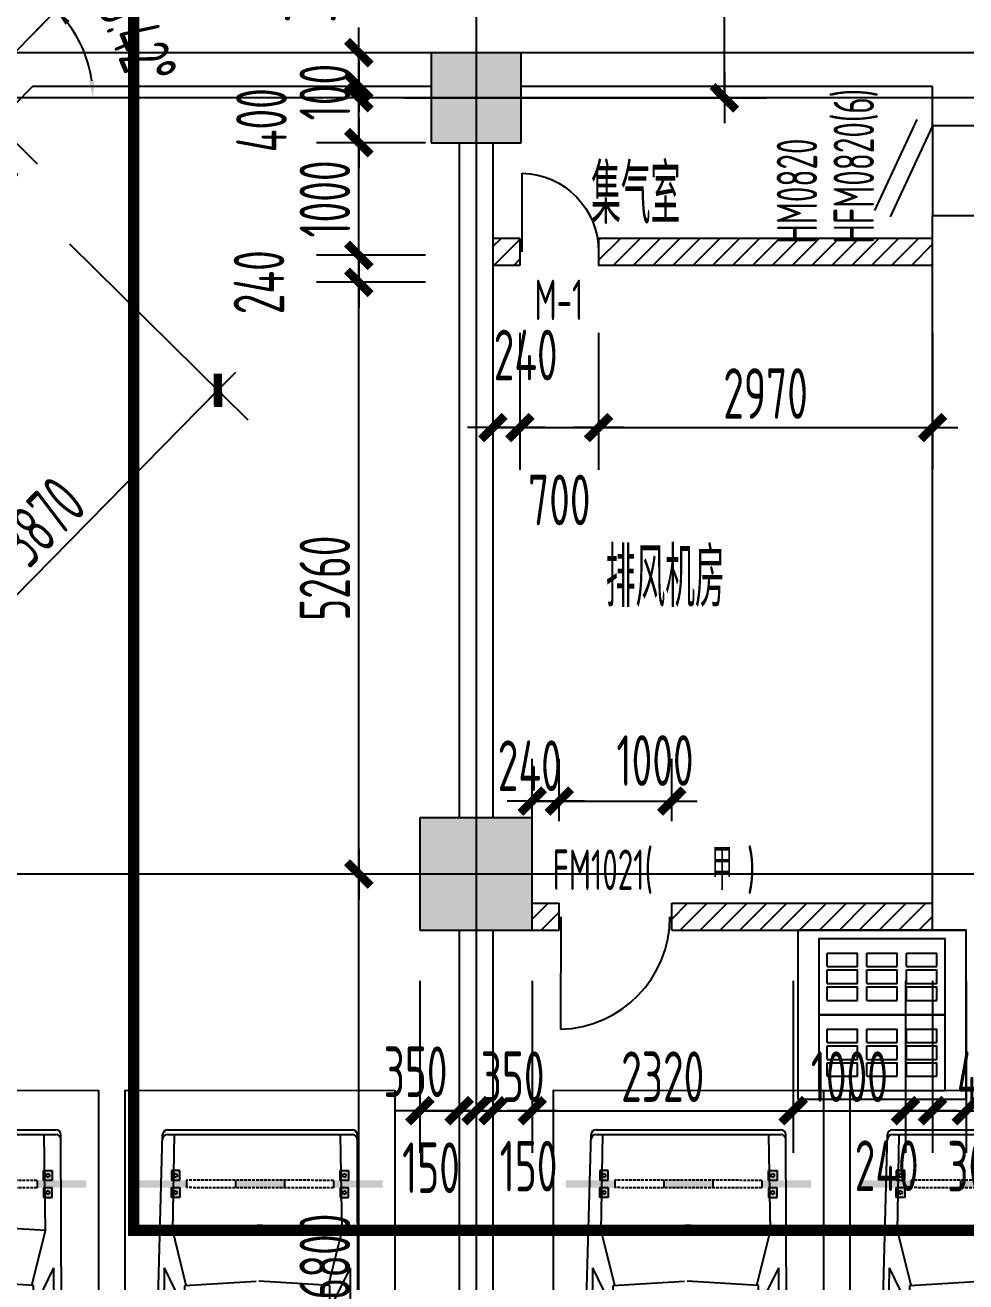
# Model space of a CAD drawing. Extents: x 1596194 to 1987057, y -212608 to 63160.
# Drawn here: x 1684019 to 1692386, y 20786 to 31955 of the extents above; entities that cross this region are included whole.
import ezdxf

# ---------------------------------------------------------------- set-up
doc = ezdxf.new("R2010")
doc.units = 0
doc.header["$LTSCALE"] = 100
doc.header["$MEASUREMENT"] = 0
doc.linetypes.add('DASH', pattern=[0.35, 0.25, -0.1])
doc.layers.get('0').update_dxf_attribs({"linetype": 'CONTINUOUS'})
doc.layers.get('DEFPOINTS').update_dxf_attribs({"linetype": 'CONTINUOUS'})
for name, color, linetype in [('BALCONY', 6, 'CONTINUOUS'), ('CAR', 8, 'CONTINUOUS'), ('COLUMN', 1, 'CONTINUOUS'), ('DCHJ', 1, 'CONTINUOUS'), ('DOTE', 251, 'CONTINUOUS'), ('HA', 150, 'CONTINUOUS'), ('PUB_DIM', 3, 'CONTINUOUS'), ('PUB_TEXT', 30, 'CONTINUOUS'), ('SOLID_HATCH', 40, 'CONTINUOUS'), ('WALL', 2, 'CONTINUOUS'), ('WINDOW', 4, 'CONTINUOUS'), ('图层2', 251, 'CONTINUOUS'), ('车位', 8, 'CONTINUOUS')]:
    doc.layers.add(name, color=color, linetype=linetype)
doc.styles.add('DIM', font='', dxfattribs={"width": 0.75})
doc.styles.add('DIM_FONT', font='SYSZ.shx', dxfattribs={"width": 0.7, "bigfont": 'SYFS.shx'})
doc.styles.get('DIM').set_extended_font_data('FangSong_GB2312')
doc.dimstyles.new('ANGL150', dxfattribs={"dimscale": 1.5, "dimtxt": 300, "dimasz": 100, "dimexe": 250, "dimexo": 300, "dimgap": 150, "dimtad": 1, "dimdec": 0, "dimzin": 0, "dimdsep": 46, "dimtxsty": 'DIM_FONT', "dimcen": 0.09, "dimclrt": 7, "dimazin": 2, "dimtfac": 1, "dimtdec": 0, "dimtix": 1, "dimtmove": 2, "dimatfit": 3, "dimfxl": 0, "dimtolj": 1, "dimtzin": 0, "dimarcsym": 0})
doc.dimstyles.new('DIMN150', dxfattribs={"dimscale": 1.5, "dimtxt": 300, "dimasz": 1, "dimexe": 250, "dimexo": 300, "dimgap": 30, "dimtad": 1, "dimdec": 0, "dimzin": 0, "dimdsep": 46, "dimtxsty": 'DIM_FONT', "dimblk": 'ARCHTICK', "dimcen": 0.09, "dimclrt": 7, "dimazin": 2, "dimtfac": 1, "dimtdec": 0, "dimtix": 1, "dimtmove": 2, "dimatfit": 3, "dimldrblk": 'DOT', "dimfxl": 0, "dimtolj": 1, "dimtzin": 0, "dimarcsym": 0})

# ---------------------------------------------------------------- blocks, each defined once
blk = doc.blocks.new('_archtick')
blk.add_line((-150, 0), (150, 0))
at = {"const_width": 50}
blk.add_lwpolyline([(-70, -70), (70, 70)], dxfattribs=at)
blk = doc.blocks.new('*D308')
at = {"layer": 'DEFPOINTS', "color": 0}
for p in [(1686934, 43060), (1690238, 43060), (1686934, 31310)]:
    blk.add_point(p, dxfattribs=at)
at = {"layer": 'PUB_DIM', "color": 0, "lineweight": -2}
for p, q in [((1687384, 43060), (1690613, 43060)), ((1690238, 31310), (1690238, 43060)), ((1687384, 31310), (1690613, 31310))]:
    blk.add_line(p, q, dxfattribs=at)
at = {"layer": 'PUB_DIM', "color": 0, "lineweight": -2, "xscale": 1.5, "yscale": 1.5, "zscale": 1.5}
for p, rotation in [((1690238, 43060), 90), ((1690238, 31310), 270)]:
    blk.add_blockref('_archtick', p, dxfattribs=dict(at, rotation=rotation))
at = {"layer": 'PUB_DIM', "color": 7, "insert": (1689936, 37185), "char_height": 450, "attachment_point": 5, "rotation": 90, "style": 'DIM_FONT'}
blk.add_mtext('\\A1;11750', dxfattribs=at)
blk = doc.blocks.new('_Dot')
at = {"color": 0, "linetype": 'ByBlock', "lineweight": -2}
blk.add_line((-0.5, 0), (-1, 0), dxfattribs=at)
at = {"color": 0, "linetype": 'ByBlock', "const_width": 0.5}
blk.add_lwpolyline([(-0.25, 0, 1), (0.25, 0, 1)], format="xyb", close=True, dxfattribs=at)
blk = doc.blocks.new('*D405')
at = {"layer": 'DEFPOINTS', "color": 0}
for p in [(1681886, 30496), (1682809, 30543), (1682331, 30058)]:
    blk.add_point(p, dxfattribs=at)
at = {"layer": 'PUB_DIM', "color": 0, "lineweight": -2}
for p, q in [((1682202, 30817), (1682627, 31249)), ((1682364, 30982), (1682809, 30543)), ((1682647, 30378), (1683073, 30810))]:
    blk.add_line(p, q, dxfattribs=at)
at = {"layer": 'PUB_DIM', "color": 0, "lineweight": -2, "xscale": 1.5, "yscale": 1.5, "zscale": 1.5}
for p, rotation in [((1682364, 30982), 135.4212850077234), ((1682809, 30543), 315.4212850077234)]:
    blk.add_blockref('_archtick', p, dxfattribs=dict(at, rotation=rotation))
at = {"layer": 'PUB_DIM', "color": 7, "insert": (1683620, 30650), "char_height": 450, "attachment_point": 5, "rotation": 315.4213, "style": 'DIM_FONT'}
blk.add_mtext('\\A1;625', dxfattribs=at)
blk = doc.blocks.new('*D489')
at = {"layer": 'DEFPOINTS', "color": 0}
for p in [(1688770, 25059), (1688530, 24429), (1688770, 24429)]:
    blk.add_point(p, dxfattribs=at)
at = {"layer": 'PUB_DIM', "color": 0, "lineweight": -2}
for p, q in [((1688530, 24879), (1688530, 25434)), ((1688770, 24879), (1688770, 25434)), ((1688530, 25059), (1688770, 25059))]:
    blk.add_line(p, q, dxfattribs=at)
at = {"layer": 'PUB_DIM', "color": 0, "lineweight": -2, "xscale": 1.5, "yscale": 1.5, "zscale": 1.5, "rotation": 180}
blk.add_blockref('_archtick', (1688530, 25059), dxfattribs=at)
at = {"layer": 'PUB_DIM', "color": 0, "lineweight": -2, "xscale": 1.5, "yscale": 1.5, "zscale": 1.5}
blk.add_blockref('_archtick', (1688770, 25059), dxfattribs=at)
at = {"layer": 'PUB_DIM', "color": 7, "insert": (1688507, 25373), "char_height": 450, "attachment_point": 5, "style": 'DIM_FONT'}
blk.add_mtext('\\A1;240', dxfattribs=at)
blk = doc.blocks.new('*D490')
at = {"layer": 'DEFPOINTS', "color": 0}
for p in [(1689770, 25059), (1688770, 24429), (1689770, 24429)]:
    blk.add_point(p, dxfattribs=at)
at = {"layer": 'PUB_DIM', "color": 0, "lineweight": -2}
for p, q in [((1688770, 24879), (1688770, 25434)), ((1689770, 24879), (1689770, 25434)), ((1688770, 25059), (1689770, 25059))]:
    blk.add_line(p, q, dxfattribs=at)
at = {"layer": 'PUB_DIM', "color": 0, "lineweight": -2, "xscale": 1.5, "yscale": 1.5, "zscale": 1.5, "rotation": 180}
blk.add_blockref('_archtick', (1688770, 25059), dxfattribs=at)
at = {"layer": 'PUB_DIM', "color": 0, "lineweight": -2, "xscale": 1.5, "yscale": 1.5, "zscale": 1.5}
blk.add_blockref('_archtick', (1689770, 25059), dxfattribs=at)
at = {"layer": 'PUB_DIM', "color": 7, "insert": (1689622, 25419), "char_height": 450, "attachment_point": 5, "style": 'DIM_FONT'}
blk.add_mtext('\\A1;1000', dxfattribs=at)
blk = doc.blocks.new('*D1440')
at = {"layer": 'DEFPOINTS', "color": 0}
for p in [(1684507, 32302), (1684584, 31595), (1683530, 31310), (1684922, 31310)]:
    blk.add_point(p, dxfattribs=at)
at = {"layer": 'PUB_DIM', "color": 0}
for p, q in [((1684191, 31981), (1684033, 31821)), ((1684472, 31310), (1684247, 31310))]:
    blk.add_line(p, q, dxfattribs=at)
blk.add_arc((1683530, 31310), 1092, 7.8771, 37.5442, dxfattribs=at)
for points in [[(1684377, 31959), (1684415, 31992), (1684297, 32088)], [(1684637, 31461), (1684587, 31458), (1684622, 31310)]]:
    blk.add_solid(points, dxfattribs=at)
at = {"layer": 'PUB_DIM', "color": 7, "insert": (1684982, 31918), "char_height": 450, "attachment_point": 5, "rotation": 292.7106, "style": 'DIM_FONT'}
blk.add_mtext('\\A1;45.42°', dxfattribs=at)
blk = doc.blocks.new('*D886')
at = {"layer": 'DEFPOINTS', "color": 0}
for p in [(1684093, 30327), (1685734, 28710), (1681377, 27570)]:
    blk.add_point(p, dxfattribs=at)
at = {"layer": 'PUB_DIM', "color": 0, "lineweight": -2}
for p, q in [((1684414, 30011), (1686001, 28446)), ((1683018, 25953), (1685734, 28710)), ((1681698, 27254), (1683285, 25690))]:
    blk.add_line(p, q, dxfattribs=at)
at = {"layer": 'PUB_DIM', "color": 0, "lineweight": -2, "xscale": 1.5, "yscale": 1.5, "zscale": 1.5}
for p, rotation in [((1685734, 28710), 45.42128489999242), ((1683018, 25953), 225.4212848999924)]:
    blk.add_blockref('_archtick', p, dxfattribs=dict(at, rotation=rotation))
at = {"layer": 'PUB_DIM', "color": 7, "insert": (1684161, 27544), "char_height": 450, "attachment_point": 5, "rotation": 45.4213, "style": 'DIM_FONT'}
blk.add_mtext('\\A1;3870', dxfattribs=at)
blk = doc.blocks.new('*D1015')
at = {"layer": 'DEFPOINTS', "color": 0}
for p in [(1692390, 23910), (1692790, 23910), (1692790, 22307)]:
    blk.add_point(p, dxfattribs=at)
at = {"layer": 'PUB_DIM', "color": 0, "lineweight": -2}
for p, q in [((1692390, 23460), (1692390, 21932)), ((1692790, 23460), (1692790, 21932)), ((1692390, 22307), (1692389, 22307)), ((1692390, 22307), (1692790, 22307)), ((1692790, 22307), (1692792, 22307))]:
    blk.add_line(p, q, dxfattribs=at)
at = {"layer": 'PUB_DIM', "color": 0, "lineweight": -2, "xscale": 1.5, "yscale": 1.5, "zscale": 1.5}
blk.add_blockref('_archtick', (1692390, 22307), dxfattribs=at)
at = {"layer": 'PUB_DIM', "color": 0, "lineweight": -2, "xscale": 1.5, "yscale": 1.5, "zscale": 1.5, "rotation": 180}
blk.add_blockref('_archtick', (1692790, 22307), dxfattribs=at)
at = {"layer": 'PUB_DIM', "color": 7, "insert": (1692590, 22609), "char_height": 450, "attachment_point": 5, "style": 'DIM_FONT'}
blk.add_mtext('\\A1;400', dxfattribs=at)
blk = doc.blocks.new('*D1016')
at = {"layer": 'DEFPOINTS', "color": 0}
for p in [(1692090, 23910), (1692390, 23910), (1692390, 22307)]:
    blk.add_point(p, dxfattribs=at)
at = {"layer": 'PUB_DIM', "color": 0, "lineweight": -2}
for p, q in [((1692090, 23460), (1692090, 21932)), ((1692390, 23460), (1692390, 21932)), ((1692090, 22307), (1692390, 22307))]:
    blk.add_line(p, q, dxfattribs=at)
at = {"layer": 'PUB_DIM', "color": 0, "lineweight": -2, "xscale": 1.5, "yscale": 1.5, "zscale": 1.5, "rotation": 180}
blk.add_blockref('_archtick', (1692090, 22307), dxfattribs=at)
at = {"layer": 'PUB_DIM', "color": 0, "lineweight": -2, "xscale": 1.5, "yscale": 1.5, "zscale": 1.5}
blk.add_blockref('_archtick', (1692390, 22307), dxfattribs=at)
at = {"layer": 'PUB_DIM', "color": 7, "insert": (1692500, 21813), "char_height": 450, "attachment_point": 5, "style": 'DIM_FONT'}
blk.add_mtext('\\A1;300', dxfattribs=at)
blk = doc.blocks.new('*D1017')
at = {"layer": 'DEFPOINTS', "color": 0}
for p in [(1691850, 23910), (1692090, 23910), (1692090, 22307)]:
    blk.add_point(p, dxfattribs=at)
at = {"layer": 'PUB_DIM', "color": 0, "lineweight": -2}
for p, q in [((1691850, 23460), (1691850, 21932)), ((1692090, 23460), (1692090, 21932)), ((1691850, 22307), (1692090, 22307))]:
    blk.add_line(p, q, dxfattribs=at)
at = {"layer": 'PUB_DIM', "color": 0, "lineweight": -2, "xscale": 1.5, "yscale": 1.5, "zscale": 1.5, "rotation": 180}
blk.add_blockref('_archtick', (1691850, 22307), dxfattribs=at)
at = {"layer": 'PUB_DIM', "color": 0, "lineweight": -2, "xscale": 1.5, "yscale": 1.5, "zscale": 1.5}
blk.add_blockref('_archtick', (1692090, 22307), dxfattribs=at)
at = {"layer": 'PUB_DIM', "color": 7, "insert": (1691682, 21818), "char_height": 450, "attachment_point": 5, "style": 'DIM_FONT'}
blk.add_mtext('\\A1;240', dxfattribs=at)
blk = doc.blocks.new('*D1018')
at = {"layer": 'DEFPOINTS', "color": 0}
for p in [(1690850, 23910), (1691850, 23910), (1691850, 22307)]:
    blk.add_point(p, dxfattribs=at)
at = {"layer": 'PUB_DIM', "color": 0, "lineweight": -2}
for p, q in [((1690850, 23460), (1690850, 21932)), ((1691850, 23460), (1691850, 21932)), ((1690850, 22307), (1690849, 22307)), ((1690850, 22307), (1691850, 22307)), ((1691850, 22307), (1691852, 22307))]:
    blk.add_line(p, q, dxfattribs=at)
at = {"layer": 'PUB_DIM', "color": 0, "lineweight": -2, "xscale": 1.5, "yscale": 1.5, "zscale": 1.5}
blk.add_blockref('_archtick', (1690850, 22307), dxfattribs=at)
at = {"layer": 'PUB_DIM', "color": 0, "lineweight": -2, "xscale": 1.5, "yscale": 1.5, "zscale": 1.5, "rotation": 180}
blk.add_blockref('_archtick', (1691850, 22307), dxfattribs=at)
at = {"layer": 'PUB_DIM', "color": 7, "insert": (1691350, 22609), "char_height": 450, "attachment_point": 5, "style": 'DIM_FONT'}
blk.add_mtext('\\A1;1000', dxfattribs=at)
blk = doc.blocks.new('*D1019')
at = {"layer": 'DEFPOINTS', "color": 0}
for p in [(1688530, 23910), (1690850, 23910), (1690850, 22307)]:
    blk.add_point(p, dxfattribs=at)
at = {"layer": 'PUB_DIM', "color": 0, "lineweight": -2}
for p, q in [((1688530, 23460), (1688530, 21932)), ((1690850, 23460), (1690850, 21932)), ((1688530, 22307), (1690850, 22307))]:
    blk.add_line(p, q, dxfattribs=at)
at = {"layer": 'PUB_DIM', "color": 0, "lineweight": -2, "xscale": 1.5, "yscale": 1.5, "zscale": 1.5, "rotation": 180}
blk.add_blockref('_archtick', (1688530, 22307), dxfattribs=at)
at = {"layer": 'PUB_DIM', "color": 0, "lineweight": -2, "xscale": 1.5, "yscale": 1.5, "zscale": 1.5}
blk.add_blockref('_archtick', (1690850, 22307), dxfattribs=at)
at = {"layer": 'PUB_DIM', "color": 7, "insert": (1689690, 22609), "char_height": 450, "attachment_point": 5, "style": 'DIM_FONT'}
blk.add_mtext('\\A1;2320', dxfattribs=at)
blk = doc.blocks.new('*D1020')
at = {"layer": 'DEFPOINTS', "color": 0}
for p in [(1688180, 23910), (1688530, 23910), (1688530, 22307)]:
    blk.add_point(p, dxfattribs=at)
at = {"layer": 'PUB_DIM', "color": 0, "lineweight": -2}
for p, q in [((1688180, 23460), (1688180, 21932)), ((1688530, 23460), (1688530, 21932)), ((1688180, 22307), (1688179, 22307)), ((1688180, 22307), (1688530, 22307)), ((1688530, 22307), (1688532, 22307))]:
    blk.add_line(p, q, dxfattribs=at)
at = {"layer": 'PUB_DIM', "color": 0, "lineweight": -2, "xscale": 1.5, "yscale": 1.5, "zscale": 1.5}
blk.add_blockref('_archtick', (1688180, 22307), dxfattribs=at)
at = {"layer": 'PUB_DIM', "color": 0, "lineweight": -2, "xscale": 1.5, "yscale": 1.5, "zscale": 1.5, "rotation": 180}
blk.add_blockref('_archtick', (1688530, 22307), dxfattribs=at)
at = {"layer": 'PUB_DIM', "color": 7, "insert": (1688355, 22609), "char_height": 450, "attachment_point": 5, "style": 'DIM_FONT'}
blk.add_mtext('\\A1;350', dxfattribs=at)
blk = doc.blocks.new('*D1021')
at = {"layer": 'DEFPOINTS', "color": 0}
for p in [(1688030, 23910), (1688180, 23910), (1688180, 22307)]:
    blk.add_point(p, dxfattribs=at)
at = {"layer": 'PUB_DIM', "color": 0, "lineweight": -2}
for p, q in [((1688030, 23460), (1688030, 21932)), ((1688180, 23460), (1688180, 21932)), ((1688030, 22307), (1688180, 22307))]:
    blk.add_line(p, q, dxfattribs=at)
at = {"layer": 'PUB_DIM', "color": 0, "lineweight": -2, "xscale": 1.5, "yscale": 1.5, "zscale": 1.5, "rotation": 180}
blk.add_blockref('_archtick', (1688030, 22307), dxfattribs=at)
at = {"layer": 'PUB_DIM', "color": 0, "lineweight": -2, "xscale": 1.5, "yscale": 1.5, "zscale": 1.5}
blk.add_blockref('_archtick', (1688180, 22307), dxfattribs=at)
at = {"layer": 'PUB_DIM', "color": 7, "insert": (1688497, 21814), "char_height": 450, "attachment_point": 5, "style": 'DIM_FONT'}
blk.add_mtext('\\A1;150', dxfattribs=at)
blk = doc.blocks.new('*D1022')
at = {"layer": 'DEFPOINTS', "color": 0}
for p in [(1687880, 23910), (1688030, 23910), (1688030, 22307)]:
    blk.add_point(p, dxfattribs=at)
at = {"layer": 'PUB_DIM', "color": 0, "lineweight": -2}
for p, q in [((1687880, 23460), (1687880, 21932)), ((1688030, 23460), (1688030, 21932)), ((1687880, 22307), (1688030, 22307))]:
    blk.add_line(p, q, dxfattribs=at)
at = {"layer": 'PUB_DIM', "color": 0, "lineweight": -2, "xscale": 1.5, "yscale": 1.5, "zscale": 1.5, "rotation": 180}
blk.add_blockref('_archtick', (1687880, 22307), dxfattribs=at)
at = {"layer": 'PUB_DIM', "color": 0, "lineweight": -2, "xscale": 1.5, "yscale": 1.5, "zscale": 1.5}
blk.add_blockref('_archtick', (1688030, 22307), dxfattribs=at)
at = {"layer": 'PUB_DIM', "color": 7, "insert": (1687629, 21800), "char_height": 450, "attachment_point": 5, "style": 'DIM_FONT'}
blk.add_mtext('\\A1;150', dxfattribs=at)
blk = doc.blocks.new('*D1023')
at = {"layer": 'DEFPOINTS', "color": 0}
for p in [(1687530, 23910), (1687880, 23910), (1687880, 22307)]:
    blk.add_point(p, dxfattribs=at)
at = {"layer": 'PUB_DIM', "color": 0, "lineweight": -2}
for p, q in [((1687530, 23460), (1687530, 21932)), ((1687880, 23460), (1687880, 21932)), ((1687530, 22307), (1687880, 22307))]:
    blk.add_line(p, q, dxfattribs=at)
at = {"layer": 'PUB_DIM', "color": 0, "lineweight": -2, "xscale": 1.5, "yscale": 1.5, "zscale": 1.5, "rotation": 180}
blk.add_blockref('_archtick', (1687530, 22307), dxfattribs=at)
at = {"layer": 'PUB_DIM', "color": 0, "lineweight": -2, "xscale": 1.5, "yscale": 1.5, "zscale": 1.5}
blk.add_blockref('_archtick', (1687880, 22307), dxfattribs=at)
at = {"layer": 'PUB_DIM', "color": 7, "insert": (1687492, 22653), "char_height": 450, "attachment_point": 5, "style": 'DIM_FONT'}
blk.add_mtext('\\A1;350', dxfattribs=at)
blk = doc.blocks.new('*D1058')
at = {"layer": 'DEFPOINTS', "color": 0}
for p in [(1688180, 29670), (1688420, 29670), (1688420, 28378)]:
    blk.add_point(p, dxfattribs=at)
at = {"layer": 'PUB_DIM', "color": 0, "lineweight": -2}
for p, q in [((1688180, 29220), (1688180, 28003)), ((1688420, 29220), (1688420, 28003)), ((1688180, 28378), (1688420, 28378))]:
    blk.add_line(p, q, dxfattribs=at)
at = {"layer": 'PUB_DIM', "color": 0, "lineweight": -2, "xscale": 1.5, "yscale": 1.5, "zscale": 1.5, "rotation": 180}
blk.add_blockref('_archtick', (1688180, 28378), dxfattribs=at)
at = {"layer": 'PUB_DIM', "color": 0, "lineweight": -2, "xscale": 1.5, "yscale": 1.5, "zscale": 1.5}
blk.add_blockref('_archtick', (1688420, 28378), dxfattribs=at)
at = {"layer": 'PUB_DIM', "color": 7, "insert": (1688471, 29023), "char_height": 450, "attachment_point": 5, "style": 'DIM_FONT'}
blk.add_mtext('\\A1;240', dxfattribs=at)
blk = doc.blocks.new('*D1059')
at = {"layer": 'DEFPOINTS', "color": 0}
for p in [(1688420, 29670), (1689120, 29670), (1689120, 28378)]:
    blk.add_point(p, dxfattribs=at)
at = {"layer": 'PUB_DIM', "color": 0, "lineweight": -2}
for p, q in [((1688420, 29220), (1688420, 28003)), ((1689120, 29220), (1689120, 28003)), ((1688420, 28378), (1689120, 28378))]:
    blk.add_line(p, q, dxfattribs=at)
at = {"layer": 'PUB_DIM', "color": 0, "lineweight": -2, "xscale": 1.5, "yscale": 1.5, "zscale": 1.5, "rotation": 180}
blk.add_blockref('_archtick', (1688420, 28378), dxfattribs=at)
at = {"layer": 'PUB_DIM', "color": 0, "lineweight": -2, "xscale": 1.5, "yscale": 1.5, "zscale": 1.5}
blk.add_blockref('_archtick', (1689120, 28378), dxfattribs=at)
at = {"layer": 'PUB_DIM', "color": 7, "insert": (1688770, 27735), "char_height": 450, "attachment_point": 5, "style": 'DIM_FONT'}
blk.add_mtext('\\A1;700', dxfattribs=at)
blk = doc.blocks.new('*D1060')
at = {"layer": 'DEFPOINTS', "color": 0}
for p in [(1689120, 29670), (1692090, 29670), (1692090, 28378)]:
    blk.add_point(p, dxfattribs=at)
at = {"layer": 'PUB_DIM', "color": 0, "lineweight": -2}
for p, q in [((1689120, 29220), (1689120, 28003)), ((1692090, 29220), (1692090, 28003)), ((1689120, 28378), (1692090, 28378))]:
    blk.add_line(p, q, dxfattribs=at)
at = {"layer": 'PUB_DIM', "color": 0, "lineweight": -2, "xscale": 1.5, "yscale": 1.5, "zscale": 1.5, "rotation": 180}
blk.add_blockref('_archtick', (1689120, 28378), dxfattribs=at)
at = {"layer": 'PUB_DIM', "color": 0, "lineweight": -2, "xscale": 1.5, "yscale": 1.5, "zscale": 1.5}
blk.add_blockref('_archtick', (1692090, 28378), dxfattribs=at)
at = {"layer": 'PUB_DIM', "color": 7, "insert": (1690605, 28681), "char_height": 450, "attachment_point": 5, "style": 'DIM_FONT'}
blk.add_mtext('\\A1;2970', dxfattribs=at)
blk = doc.blocks.new('*D1112')
at = {"layer": 'DEFPOINTS', "color": 0}
for p in [(1686987, 24410), (1688030, 24410), (1688030, 17610)]:
    blk.add_point(p, dxfattribs=at)
at = {"layer": 'PUB_DIM', "color": 0, "lineweight": -2}
for p, q in [((1687580, 24410), (1686612, 24410)), ((1686987, 17610), (1686987, 24410)), ((1687580, 17610), (1686612, 17610))]:
    blk.add_line(p, q, dxfattribs=at)
at = {"layer": 'PUB_DIM', "color": 0, "lineweight": -2, "xscale": 1.5, "yscale": 1.5, "zscale": 1.5}
for p, rotation in [((1686987, 24410), 90), ((1686987, 17610), 270)]:
    blk.add_blockref('_archtick', p, dxfattribs=dict(at, rotation=rotation))
at = {"layer": 'PUB_DIM', "color": 7, "insert": (1686685, 21010), "char_height": 450, "attachment_point": 5, "rotation": 90, "style": 'DIM_FONT'}
blk.add_mtext('\\A1;6800', dxfattribs=at)
blk = doc.blocks.new('*D1113')
at = {"layer": 'DEFPOINTS', "color": 0}
for p in [(1686987, 29670), (1688030, 29670), (1688030, 24410)]:
    blk.add_point(p, dxfattribs=at)
at = {"layer": 'PUB_DIM', "color": 0, "lineweight": -2}
for p, q in [((1687580, 29670), (1686612, 29670)), ((1686987, 24410), (1686987, 29670)), ((1687580, 24410), (1686612, 24410))]:
    blk.add_line(p, q, dxfattribs=at)
at = {"layer": 'PUB_DIM', "color": 0, "lineweight": -2, "xscale": 1.5, "yscale": 1.5, "zscale": 1.5}
for p, rotation in [((1686987, 29670), 90), ((1686987, 24410), 270)]:
    blk.add_blockref('_archtick', p, dxfattribs=dict(at, rotation=rotation))
at = {"layer": 'PUB_DIM', "color": 7, "insert": (1686685, 27040), "char_height": 450, "attachment_point": 5, "rotation": 90, "style": 'DIM_FONT'}
blk.add_mtext('\\A1;5260', dxfattribs=at)
blk = doc.blocks.new('*D1114')
at = {"layer": 'DEFPOINTS', "color": 0}
for p in [(1686987, 29910), (1688030, 29910), (1688030, 29670)]:
    blk.add_point(p, dxfattribs=at)
at = {"layer": 'PUB_DIM', "color": 0, "lineweight": -2}
for p, q in [((1687580, 29910), (1686612, 29910)), ((1686987, 29670), (1686987, 29910)), ((1687580, 29670), (1686612, 29670))]:
    blk.add_line(p, q, dxfattribs=at)
at = {"layer": 'PUB_DIM', "color": 0, "lineweight": -2, "xscale": 1.5, "yscale": 1.5, "zscale": 1.5}
for p, rotation in [((1686987, 29910), 90), ((1686987, 29670), 270)]:
    blk.add_blockref('_archtick', p, dxfattribs=dict(at, rotation=rotation))
at = {"layer": 'PUB_DIM', "color": 7, "insert": (1686099, 29670), "char_height": 450, "attachment_point": 5, "rotation": 90, "style": 'DIM_FONT'}
blk.add_mtext('\\A1;240', dxfattribs=at)
blk = doc.blocks.new('*D1115')
at = {"layer": 'DEFPOINTS', "color": 0}
for p in [(1686987, 30910), (1688030, 30910), (1688030, 29910)]:
    blk.add_point(p, dxfattribs=at)
at = {"layer": 'PUB_DIM', "color": 0, "lineweight": -2}
for p, q in [((1687580, 30910), (1686612, 30910)), ((1686987, 30910), (1686987, 30912)), ((1686987, 29910), (1686987, 30910)), ((1687580, 29910), (1686612, 29910)), ((1686987, 29910), (1686987, 29909))]:
    blk.add_line(p, q, dxfattribs=at)
at = {"layer": 'PUB_DIM', "color": 0, "lineweight": -2, "xscale": 1.5, "yscale": 1.5, "zscale": 1.5}
for p, rotation in [((1686987, 30910), 270), ((1686987, 29910), 90)]:
    blk.add_blockref('_archtick', p, dxfattribs=dict(at, rotation=rotation))
at = {"layer": 'PUB_DIM', "color": 7, "insert": (1686685, 30410), "char_height": 450, "attachment_point": 5, "rotation": 90, "style": 'DIM_FONT'}
blk.add_mtext('\\A1;1000', dxfattribs=at)
blk = doc.blocks.new('*D1116')
at = {"layer": 'DEFPOINTS', "color": 0}
for p in [(1686987, 31310), (1688030, 31310), (1688030, 30910)]:
    blk.add_point(p, dxfattribs=at)
at = {"layer": 'PUB_DIM', "color": 0, "lineweight": -2}
for p, q in [((1687580, 31310), (1686612, 31310)), ((1686987, 30910), (1686987, 31310)), ((1687580, 30910), (1686612, 30910))]:
    blk.add_line(p, q, dxfattribs=at)
at = {"layer": 'PUB_DIM', "color": 0, "lineweight": -2, "xscale": 1.5, "yscale": 1.5, "zscale": 1.5}
for p, rotation in [((1686987, 31310), 90), ((1686987, 30910), 270)]:
    blk.add_blockref('_archtick', p, dxfattribs=dict(at, rotation=rotation))
at = {"layer": 'PUB_DIM', "color": 7, "insert": (1686121, 31110), "char_height": 450, "attachment_point": 5, "rotation": 90, "style": 'DIM_FONT'}
blk.add_mtext('\\A1;400', dxfattribs=at)
blk = doc.blocks.new('*D1117')
at = {"layer": 'DEFPOINTS', "color": 0}
for p in [(1686987, 31410), (1688030, 31410), (1688030, 31310)]:
    blk.add_point(p, dxfattribs=at)
at = {"layer": 'PUB_DIM', "color": 0, "lineweight": -2}
for p, q in [((1687580, 31410), (1686612, 31410)), ((1686987, 31410), (1686987, 31412)), ((1686987, 31310), (1686987, 31410)), ((1687580, 31310), (1686612, 31310)), ((1686987, 31310), (1686987, 31309))]:
    blk.add_line(p, q, dxfattribs=at)
at = {"layer": 'PUB_DIM', "color": 0, "lineweight": -2, "xscale": 1.5, "yscale": 1.5, "zscale": 1.5}
for p, rotation in [((1686987, 31410), 270), ((1686987, 31310), 90)]:
    blk.add_blockref('_archtick', p, dxfattribs=dict(at, rotation=rotation))
at = {"layer": 'PUB_DIM', "color": 7, "insert": (1686685, 31360), "char_height": 450, "attachment_point": 5, "rotation": 90, "style": 'DIM_FONT'}
blk.add_mtext('\\A1;100', dxfattribs=at)
blk = doc.blocks.new('*D1118')
at = {"layer": 'DEFPOINTS', "color": 0}
for p in [(1686987, 31710), (1688030, 31710), (1688030, 31410)]:
    blk.add_point(p, dxfattribs=at)
at = {"layer": 'PUB_DIM', "color": 0, "lineweight": -2}
for p, q in [((1687580, 31710), (1686612, 31710)), ((1686987, 31410), (1686987, 31710)), ((1687580, 31410), (1686612, 31410))]:
    blk.add_line(p, q, dxfattribs=at)
at = {"layer": 'PUB_DIM', "color": 0, "lineweight": -2, "xscale": 1.5, "yscale": 1.5, "zscale": 1.5}
for p, rotation in [((1686987, 31710), 90), ((1686987, 31410), 270)]:
    blk.add_blockref('_archtick', p, dxfattribs=dict(at, rotation=rotation))
at = {"layer": 'PUB_DIM', "color": 7, "insert": (1686557, 32256), "char_height": 450, "attachment_point": 5, "rotation": 90, "style": 'DIM_FONT'}
blk.add_mtext('\\A1;300', dxfattribs=at)
blk = doc.blocks.new('A$C4B905A97')
at = {"layer": 'BALCONY'}
for p, q in [((50, 365), (230, 365)), ((50, 285), (50, 365)), ((50, 310), (50, 340)), ((230, 285), (230, 365)), ((285, 365), (465, 365)), ((285, 285), (285, 365)), ((285, 310), (285, 340)), ((465, 285), (465, 365)), ((520, 285), (520, 365)), ((520, 365), (700, 365)), ((700, 285), (700, 365)), ((50, 285), (230, 285)), ((50, 185), (50, 265)), ((50, 265), (230, 265)), ((50, 210), (50, 240)), ((230, 185), (230, 265)), ((285, 285), (465, 285)), ((285, 185), (285, 265)), ((285, 265), (465, 265)), ((285, 210), (285, 240)), ((465, 185), (465, 265)), ((520, 285), (700, 285)), ((520, 265), (700, 265)), ((520, 185), (520, 265)), ((700, 185), (700, 265)), ((50, 185), (230, 185)), ((50, 165), (230, 165)), ((50, 165), (230, 165)), ((50, 85), (50, 165)), ((230, 85), (230, 165)), ((285, 185), (465, 185)), ((285, 165), (465, 165)), ((285, 165), (465, 165)), ((285, 85), (285, 165)), ((465, 85), (465, 165)), ((520, 185), (700, 185)), ((520, 85), (520, 165)), ((520, 165), (700, 165)), ((520, 165), (700, 165)), ((700, 85), (700, 165)), ((50, 110), (50, 140)), ((50, 85), (230, 85)), ((285, 110), (285, 140)), ((285, 85), (465, 85)), ((520, 85), (700, 85))]:
    blk.add_line(p, q, dxfattribs=at)
at = {"layer": 'WINDOW'}
blk.add_lwpolyline([(750, 0), (750, 450), (0, 450), (0, 0)], close=True, dxfattribs=at)
blk = doc.blocks.new('jing-1')
at = {"layer": 'WINDOW'}
blk.add_lwpolyline([(1000, 0), (1000, 1000), (0, 1000), (0, 0)], close=True, dxfattribs=at)
at = {"layer": 'WINDOW', "rotation": 90}
for p in [(500, 125), (950, 125)]:
    blk.add_blockref('A$C4B905A97', p, dxfattribs=at)
blk = doc.blocks.new('车位')
at = {"layer": '车位'}
h = blk.add_hatch(color=256, dxfattribs=at)
h.paths.add_polyline_path([(411, -866), (487, -866), (487, -953), (411, -953)])
edge = h.paths.add_edge_path(flags=16)
edge.add_ellipse((449, -909), major_axis=(10.2, 10.2), ratio=1, start_angle=-45.0335, end_angle=314.9665, ccw=False)
edge = h.paths.add_edge_path(flags=16)
edge.add_ellipse((449, -757), major_axis=(10.2, 10.2), ratio=1, start_angle=-45.0335, end_angle=314.9665, ccw=False)
h.paths.add_polyline_path([(411, -800), (487, -800), (487, -713), (411, -713)])
h = blk.add_hatch(color=256, dxfattribs=at)
h.paths.add_polyline_path([(1988, -867), (1912, -867), (1912, -954), (1988, -954)])
h.paths.add_polyline_path([(1988, -801), (1912, -801), (1912, -714), (1988, -714)])
edge = h.paths.add_edge_path(flags=16)
edge.add_ellipse((1950, -757), major_axis=(10.2, 10.2), ratio=1, start_angle=-45.0335, end_angle=314.9665, ccw=False)
edge = h.paths.add_edge_path(flags=16)
edge.add_ellipse((1950, -910), major_axis=(10.2, 10.2), ratio=1, start_angle=-45.0335, end_angle=314.9665, ccw=False)
h = blk.add_hatch(color=256, dxfattribs=at)
h.paths.add_polyline_path([(1854, -801), (2291, -801), (2291, -867), (1854, -867)])
h.paths.add_polyline_path([(981, -801), (1418, -801), (1418, -866), (981, -866)])
h.paths.add_polyline_path([(108, -800), (545, -800), (545, -866), (108, -866)])
at = {"layer": 'DCHJ', "color": 251}
for p, q in [((487, -713), (411, -713)), ((411, -713), (411, -800)), ((487, -800), (487, -713)), ((1912, -801), (1912, -714)), ((1912, -714), (1988, -714)), ((1988, -714), (1988, -801)), ((411, -800), (487, -800)), ((411, -866), (487, -866)), ((411, -953), (411, -866)), ((981, -801), (981, -866)), ((1418, -801), (1418, -866)), ((1854, -801), (1854, -867)), ((1988, -801), (1912, -801)), ((1988, -867), (1912, -867)), ((1912, -867), (1912, -954))]:
    blk.add_line(p, q, dxfattribs=at)
for centre in [(449, -757), (1950, -757), (449, -909)]:
    blk.add_circle(centre, 14.4, dxfattribs=at)
at = {"layer": '车位'}
for p, q in [((487, -866), (487, -953)), ((545, -800), (545, -866)), ((1988, -954), (1988, -867)), ((487, -953), (411, -953)), ((1912, -954), (1988, -954))]:
    blk.add_line(p, q, dxfattribs=at)
at = {"layer": '车位', "linetype": 'DASH'}
for p, q in [((1854, -801), (545, -800)), ((1854, -867), (545, -866))]:
    blk.add_line(p, q, dxfattribs=at)
at = {"layer": '车位'}
blk.add_lwpolyline([(-3, -5500), (0, 0), (2400, -1), (2397, -5501)], close=True, dxfattribs=at)
blk.add_circle((1950, -910), 14.4, dxfattribs=at)
blk = doc.blocks.new('CAR8')
for p, q in [((-376, 1236), (-226, 1262)), ((-331, 1226), (4, 1244)), ((-226, 1262), (-206, 1237)), ((4, 1244), (151, 1298)), ((151, 1298), (470, 1303)), ((470, 1303), (678, 1271)), ((678, 1271), (2652, 1285)), ((2652, 1285), (4896, 1226)), ((-376, 1236), (-474, 253)), ((-331, 1226), (-393, 293)), ((-184, 1235), (-206, 289)), ((-188, 1124), (1252, 1155)), ((1292, 1188), (1141, 719)), ((1292, 1188), (1697, 1006)), ((1420, 1224), (3582, 1207)), ((1420, 1224), (1749, 1051)), ((3263, 1051), (3582, 1207)), ((3407, 991), (3951, 1125)), ((3951, 1125), (4003, 287)), ((3951, 1125), (4893, 1110)), ((4898, 1177), (4898, -649)), ((4945, 1176), (4945, -649)), ((1697, 1006), (1630, 652)), ((1697, 1006), (3406, 1006)), ((1749, 1051), (3263, 1051)), ((3406, 1006), (3449, 302)), ((-313, 762), (1127, 977)), ((1141, 719), (1108, 289)), ((1630, 652), (1617, 289)), ((-474, 253), (-376, -659)), ((-393, 293), (-331, -649)), ((-184, -658), (-206, 288)), ((1141, -141), (1108, 288)), ((1630, -75), (1617, 288)), ((3406, -429), (3449, 275)), ((3951, -548), (4003, 290)), ((1697, -429), (1630, -75)), ((-313, -185), (1127, -400)), ((1283, -584), (1141, -141)), ((1317, -599), (1697, -429)), ((1420, -647), (1749, -474)), ((1697, -429), (3406, -429)), ((1749, -474), (3263, -474)), ((3263, -474), (3582, -630)), ((3407, -414), (3951, -548)), ((-188, -547), (1252, -578)), ((3951, -548), (4893, -533)), ((-376, -659), (-226, -685)), ((-331, -649), (4, -667)), ((-226, -685), (-206, -660)), ((4, -667), (151, -721)), ((151, -721), (470, -726)), ((470, -726), (678, -694)), ((678, -694), (2652, -708)), ((1420, -647), (3582, -630)), ((2652, -708), (4895, -699))]:
    blk.add_line(p, q)
for centre, radius, start, end in [((1307, 1154), 25, 65.7961, 162.2571), ((4848, 1177), 50, 0, 88.5082), ((4895, 1176), 50, 0, 88.5082), ((-193, 289), 12.5, 178.7004, 181.2996), ((1121, 289), 12.5, 175.5855, 184.4145), ((1629, 289), 12.5, 177.991, 182.009), ((1307, -577), 25, 197.7429, 294.2039), ((1435, -611), 12.5, 116.9382, 269.53), ((4848, -649), 50, 270.2142, 0), ((4895, -649), 50, 270.2142, 0)]:
    blk.add_arc(centre, radius, start, end)
at = {"linetype": 'Continuous', "style": 'DIM', "flags": 9}
for tag in ['XSIZE', 'YSIZE']:
    blk.add_attdef(tag, (-393, 293), '', height=0.5, dxfattribs=at)
blk = doc.blocks.new('车位-car')
at = {"layer": 'CAR', "xscale": 0.9000000003718892, "yscale": 0.9000000000232831, "zscale": 0.9, "rotation": 89.96654327695857}
blk.add_blockref('CAR8', (1434, -4802), dxfattribs=at)
at = {"layer": '车位'}
blk.add_blockref('车位', (0, 0), dxfattribs=at)
blk = doc.blocks.new('M_A2ZXL')
blk.add_line((-0.472, 0), (-0.472, -1))
blk.add_arc((-0.5, 0), 1, 271.6231, 0)
blk = doc.blocks.new('_fzh')
for p, q in [((-0.5, 0.5), (-0.5, -0.5)), ((0.5, 0.5), (-0.5, 0.5)), ((0.5, -0.5), (0.5, 0.5)), ((-0.5, -0.5), (0.5, -0.5))]:
    blk.add_line(p, q)
at = {"layer": 'SOLID_HATCH'}
blk.add_solid([(0.5, 0.5), (0.5, -0.5), (-0.5, 0.5), (-0.5, -0.5)], dxfattribs=at)

msp = doc.modelspace()

# ---------------------------------------------------------------- hatches: boundary and pattern name
at = {"layer": 'HA'}
h = msp.add_hatch(dxfattribs=at)
h.set_pattern_fill('普通砖', color=256, scale=100, style=0)
h.set_pattern_definition([(45, (0, 150), (-88.388348, 88.388348), [])])
h.paths.add_polyline_path([(1692090.206, 29820.131), (1692090.206, 30060.131), (1689120.206, 30060.131), (1689120.206, 29820.131)])
h.paths.add_polyline_path([(1688420.206, 29820.131), (1688420.206, 30060.131), (1688180.206, 30060.131), (1688180.206, 29820.131)])
h = msp.add_hatch(dxfattribs=at)
h.set_pattern_fill('普通砖', color=256, scale=100, style=0)
h.set_pattern_definition([(45, (0, -700), (-88.388348, 88.388348), [])])
h.paths.add_polyline_path([(1692090.206, 24150.131), (1689770.206, 24150.131), (1689770.206, 23910.131), (1692090.206, 23910.131)])
h.paths.add_polyline_path([(1688770.206, 24150.131), (1688530.206, 24150.131), (1688530.206, 23910.131), (1688770.206, 23910.131)])

# ---------------------------------------------------------------- linework, layer by layer
at = {"layer": 'DOTE'}
for p, q in [((1688030.206, 50334.236), (1688030.206, -36126.938)), ((1668657.657, 45965.563), (1684127.184, 30721.869)), ((1691261.124, 39155.581), (1662233.345, 9697.761)), ((1799629.617, 31310.131), (1638383.856, 31310.131)), ((1799629.617, 24410.131), (1638383.856, 24410.131))]:
    msp.add_line(p, q, dxfattribs=at)
at = {"layer": 'WALL'}
for p, q in [((1687630.206, 31710.131), (1683551.698, 31710.131)), ((1696630.206, 31710.131), (1688430.206, 31710.131)), ((1684085.023, 31410.131), (1680831.315, 28108.22)), ((1687630.206, 31410.131), (1684085.023, 31410.131)), ((1692090.206, 31410.131), (1688430.206, 31410.131)), ((1692090.206, 31060.131), (1692090.206, 31410.131)), ((1692530.206, 31060.131), (1692090.206, 31060.131)), ((1687880.206, 30910.131), (1687880.206, 24910.131)), ((1688180.206, 30910.131), (1688180.206, 24910.131)), ((1692530.206, 30260.131), (1692090.206, 30260.131)), ((1692090.206, 23910.131), (1692090.206, 30260.131)), ((1688420.206, 30060.131), (1688180.206, 30060.131)), ((1688420.206, 30060.131), (1688420.206, 29820.131)), ((1689120.206, 30060.131), (1689120.206, 29820.131)), ((1692090.206, 30060.131), (1689120.206, 30060.131)), ((1688420.206, 29820.131), (1688180.206, 29820.131)), ((1692090.206, 29820.131), (1689120.206, 29820.131)), ((1688530.206, 24150.131), (1688770.206, 24150.131)), ((1688770.206, 23910.131), (1688770.206, 24150.131)), ((1689770.206, 23910.131), (1689770.206, 24150.131)), ((1689770.206, 24150.131), (1692090.206, 24150.131)), ((1687880.206, 23910.131), (1687880.206, 18160.131)), ((1688180.206, 23910.131), (1688180.206, 18160.131)), ((1688530.206, 23910.131), (1688770.206, 23910.131)), ((1689770.206, 23910.131), (1692390.206, 23910.131))]:
    msp.add_line(p, q, dxfattribs=at)
at = {"layer": 'WINDOW'}
for p, q in [((1691950.614, 31115.033), (1691573.044, 30307.583)), ((1692090.206, 31060.131), (1691712.636, 30252.681)), ((1692090.206, 31060.131), (1692090.206, 30260.131))]:
    msp.add_line(p, q, dxfattribs=at)
at = {"layer": '图层2', "linetype": 'DASH', "ltscale": 10, "const_width": 100}
msp.add_lwpolyline([(1684985.505, 34589.466), (1699049.127, 34589.466), (1699049.127, 21243.945), (1684985.505, 21243.945)], close=True, dxfattribs=at)

# ---------------------------------------------------------------- block references
at = {"layer": 'COLUMN'}
for p, xscale, yscale, zscale in [((1688030.206, 31310.131), 800, 800, 800), ((1688030.206, 24410.131), 1000, 1000, 1000)]:
    msp.add_blockref('_fzh', p, dxfattribs=dict(at, xscale=xscale, yscale=yscale, zscale=zscale))
at = {"layer": 'WALL', "xscale": 1.5, "yscale": 1.5, "zscale": 1.5, "rotation": 270}
msp.add_blockref('jing-1', (1690890.206, 23910.131), dxfattribs=at)
at = {"layer": 'WINDOW'}
for p, xscale, yscale, zscale, rotation in [((1688770.206, 29940.131), 700, -700, 700, 359.999999999981), ((1689254.383, 24029.856), -1000, -1000, 1000, 179.9665432660001)]:
    msp.add_blockref('M_A2ZXL', p, dxfattribs=dict(at, xscale=xscale, yscale=yscale, zscale=zscale, rotation=rotation))
at = {"layer": '车位'}
for p in [(1682271.545, 22488.882), (1684908.641, 22488.882), (1688718.939, 22488.882), (1691356.035, 22488.882)]:
    msp.add_blockref('车位-car', p, dxfattribs=at)

# ---------------------------------------------------------------- texts
at = {"layer": 'PUB_TEXT', "style": 'DIM_FONT', "width": 0.65625}
for s, p in [('HFM0820(6)', (1691569.752, 30012.694)), ('HM0820', (1691063.646, 30011.379))]:
    msp.add_text(s, height=360, rotation=90, dxfattribs=at).set_placement(p)
at = {"layer": 'PUB_TEXT', "style": 'DIM_FONT'}
for s, height, width, p in [('集气室', 525, 0.7, (1689052.743, 30190.491)), ('M-1', 360, 0.65625, (1688549.91, 29333.731)), ('排风机房', 525, 0.7, (1689183.372, 26783.488)), ('FM1021(', 360, 0.65625, (1688710.827, 24268.366)), ('甲', 372.047, 0.7, (1690124.577, 24268.366)), (')', 360, 0.65625, (1690439.577, 24268.366))]:
    msp.add_text(s, height=height, dxfattribs=dict(at, width=width)).set_placement(p)

# ---------------------------------------------------------------- dimensions: what is measured, and where the dimension line sits
at = {"layer": 'PUB_DIM'}
for p1, p2, distance, picture, middle in [((1686933.907, 31310.131), (1686933.907, 43060.131), -3304.233, '*D308', (1689935.996, 37185.131)), ((1688030.206, 31310.131), (1688030.206, 31410.131), 1042.869, '*D1117', (1686685.194, 31360.131)), ((1688030.206, 29910.131), (1688030.206, 30910.131), 1042.869, '*D1115', (1686685.194, 30410.131)), ((1681377.172, 27570.331), (1684093.203, 30326.6), -2303.641, '*D886', (1684160.829, 27543.637)), ((1688030.206, 24410.131), (1688030.206, 29670.131), 1042.869, '*D1113', (1686685.194, 27040.131)), ((1689120.206, 29670.131), (1692090.206, 29670.131), -1291.704, '*D1060', (1690605.206, 28680.571)), ((1688030.206, 17610.131), (1688030.206, 24410.131), 1042.869, '*D1112', (1686685.194, 21010.131)), ((1688180.206, 23910.131), (1688530.206, 23910.131), -1603.029, '*D1020', (1688355.206, 22609.245)), ((1688530.206, 23910.131), (1690850.206, 23910.131), -1603.029, '*D1019', (1689690.206, 22609.245)), ((1690850.206, 23910.131), (1691850.206, 23910.131), -1603.029, '*D1018', (1691350.206, 22609.245)), ((1692390.206, 23910.131), (1692790.206, 23910.131), -1603.029, '*D1015', (1692590.206, 22609.245))]:
    dim = msp.add_aligned_dim(p1=p1, p2=p2, distance=distance, dimstyle='DIMN150', dxfattribs=at)
    dim.commit()
    dim.dimension.update_dxf_attribs({"geometry": picture, "text_midpoint": middle})
dim = msp.add_angular_dim_3p(base=(1684584.219, 31595.324), center=(1683530.206, 31310.131), p1=(1684922.121, 31310.131), p2=(1684507.175, 32301.574), dimstyle='ANGL150', override={"dimdec": 2, "dimazin": 0}, dxfattribs=at)
dim.commit()
dim.dimension.update_dxf_attribs({"geometry": '*D1440', "text_midpoint": (1684982.222, 31917.84)})
for base, p1, p2, angle, picture, middle in [((1686987.337, 31710.131), (1688030.206, 31410.131), (1688030.206, 31710.131), 90, '*D1118', (1686557.337, 32255.75)), ((1686987.337, 31310.131), (1688030.206, 30910.131), (1688030.206, 31310.131), 90, '*D1116', (1686120.633, 31110.131)), ((1682809.36, 30542.988), (1681885.852, 30496.253), (1682331.031, 30057.573), 315.421285, '*D405', (1683620.003, 30649.714)), ((1686987.337, 29910.131), (1688030.206, 29670.131), (1688030.206, 29910.131), 90, '*D1114', (1686098.983, 29670.131)), ((1688420.206, 28378.428), (1688180.206, 29670.131), (1688420.206, 29670.131), 0, '*D1058', (1688471.405, 29023.428)), ((1689120.206, 28378.428), (1688420.206, 29670.131), (1689120.206, 29670.131), 0, '*D1059', (1688770.206, 27734.903)), ((1689770.206, 25058.663), (1688770.206, 24428.877), (1689770.206, 24428.877), 0, '*D490', (1689622.264, 25418.663)), ((1688770.206, 25058.663), (1688530.206, 24428.877), (1688770.206, 24428.877), 0, '*D489', (1688507.456, 25372.547)), ((1687880.206, 22307.102), (1687530.206, 23910.131), (1687880.206, 23910.131), 0, '*D1023', (1687491.932, 22653.002)), ((1688030.206, 22307.102), (1687880.206, 23910.131), (1688030.206, 23910.131), 0, '*D1022', (1687628.737, 21799.526)), ((1688180.206, 22307.102), (1688030.206, 23910.131), (1688180.206, 23910.131), 0, '*D1021', (1688496.881, 21814.315)), ((1692090.206, 22307.102), (1691850.206, 23910.131), (1692090.206, 23910.131), 0, '*D1017', (1691682.106, 21817.818)), ((1692390.206, 22307.102), (1692090.206, 23910.131), (1692390.206, 23910.131), 0, '*D1016', (1692499.536, 21812.793))]:
    dim = msp.add_linear_dim(base=base, p1=p1, p2=p2, angle=angle, dimstyle='DIMN150', dxfattribs=at)
    dim.commit()
    dim.dimension.update_dxf_attribs({"geometry": picture, "text_midpoint": middle, "dimtype": 129})

doc.saveas('drawing.dxf')
